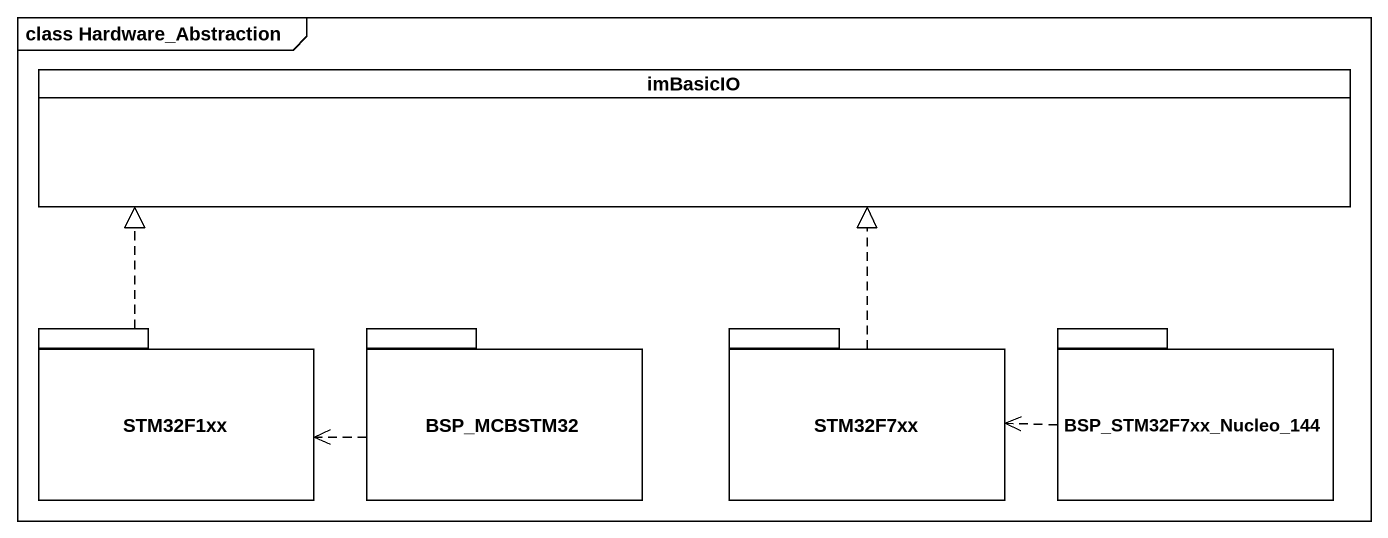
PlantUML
@startuml
mainframe class Hardware_Abstraction
hide circle
hide empty members
class imBasicIO
package STM32F1xx {
}
package BSP_MCBSTM32 {
}
package STM32F7xx {
}
package BSP_STM32F7xx_Nucleo_144 {
}
STM32F1xx .right.|> imBasicIO
BSP_MCBSTM32 .left.> STM32F1xx
STM32F7xx .up.|> imBasicIO
BSP_STM32F7xx_Nucleo_144 .left.> STM32F7xx
@enduml
